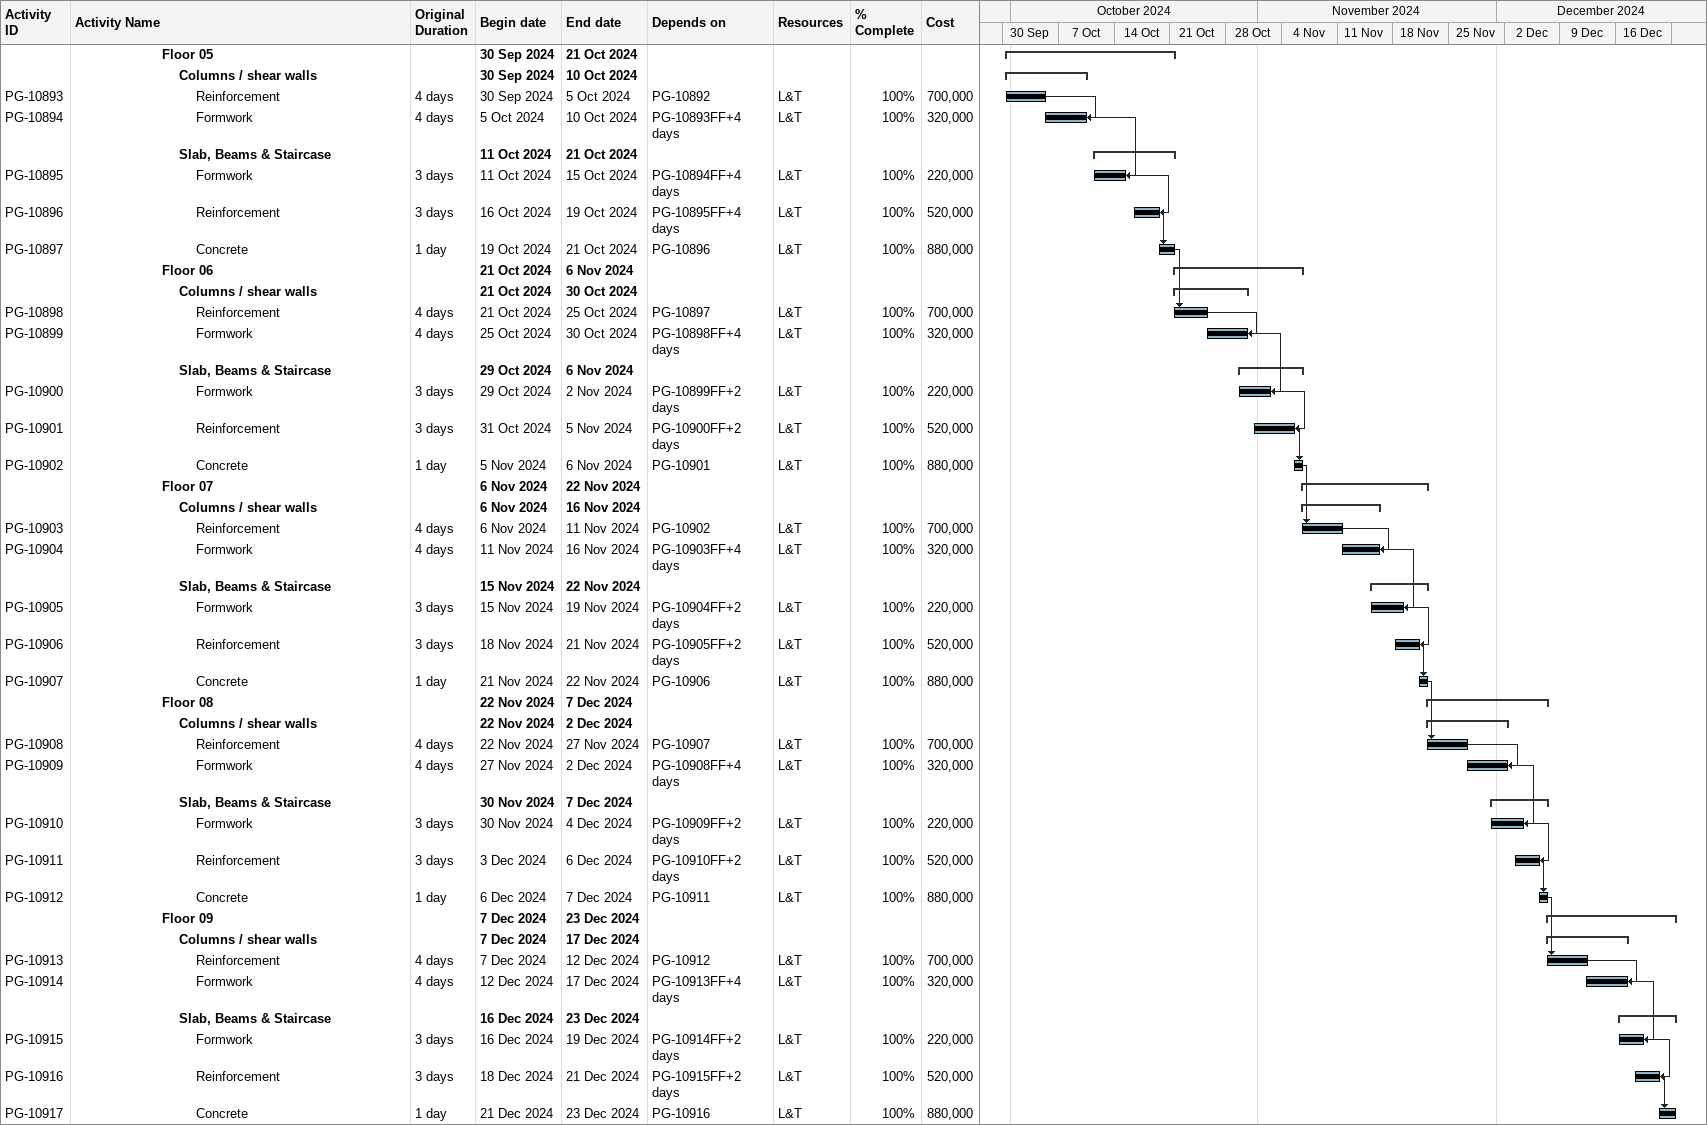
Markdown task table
| ID | Level | Task | Original duration | Start | Finish | Predecessors | Resources | % complete | Cost |
|---|---|---|---|---|---|---|---|---|---|
|  | 6 | **Floor 05** |  | 2024-09-30 | 2024-10-21 |  |  |  |  |
|  | 7 | **Columns / shear walls** |  | 2024-09-30 | 2024-10-10 |  |  |  |  |
| PG-10893 | 8 | Reinforcement | 4d | 2024-09-30 | 2024-10-05 | PG-10892 | L&T | 100 | 700000 |
| PG-10894 | 8 | Formwork | 4d | 2024-10-05 | 2024-10-10 | PG-10893FF+4d | L&T | 100 | 320000 |
|  | 7 | **Slab, Beams & Staircase** |  | 2024-10-11 | 2024-10-21 |  |  |  |  |
| PG-10895 | 8 | Formwork | 3d | 2024-10-11 | 2024-10-15 | PG-10894FF+4d | L&T | 100 | 220000 |
| PG-10896 | 8 | Reinforcement | 3d | 2024-10-16 | 2024-10-19 | PG-10895FF+4d | L&T | 100 | 520000 |
| PG-10897 | 8 | Concrete | 1d | 2024-10-19 | 2024-10-21 | PG-10896 | L&T | 100 | 880000 |
|  | 6 | **Floor 06** |  | 2024-10-21 | 2024-11-06 |  |  |  |  |
|  | 7 | **Columns / shear walls** |  | 2024-10-21 | 2024-10-30 |  |  |  |  |
| PG-10898 | 8 | Reinforcement | 4d | 2024-10-21 | 2024-10-25 | PG-10897 | L&T | 100 | 700000 |
| PG-10899 | 8 | Formwork | 4d | 2024-10-25 | 2024-10-30 | PG-10898FF+4d | L&T | 100 | 320000 |
|  | 7 | **Slab, Beams & Staircase** |  | 2024-10-29 | 2024-11-06 |  |  |  |  |
| PG-10900 | 8 | Formwork | 3d | 2024-10-29 | 2024-11-02 | PG-10899FF+2d | L&T | 100 | 220000 |
| PG-10901 | 8 | Reinforcement | 3d | 2024-10-31 | 2024-11-05 | PG-10900FF+2d | L&T | 100 | 520000 |
| PG-10902 | 8 | Concrete | 1d | 2024-11-05 | 2024-11-06 | PG-10901 | L&T | 100 | 880000 |
|  | 6 | **Floor 07** |  | 2024-11-06 | 2024-11-22 |  |  |  |  |
|  | 7 | **Columns / shear walls** |  | 2024-11-06 | 2024-11-16 |  |  |  |  |
| PG-10903 | 8 | Reinforcement | 4d | 2024-11-06 | 2024-11-11 | PG-10902 | L&T | 100 | 700000 |
| PG-10904 | 8 | Formwork | 4d | 2024-11-11 | 2024-11-16 | PG-10903FF+4d | L&T | 100 | 320000 |
|  | 7 | **Slab, Beams & Staircase** |  | 2024-11-15 | 2024-11-22 |  |  |  |  |
| PG-10905 | 8 | Formwork | 3d | 2024-11-15 | 2024-11-19 | PG-10904FF+2d | L&T | 100 | 220000 |
| PG-10906 | 8 | Reinforcement | 3d | 2024-11-18 | 2024-11-21 | PG-10905FF+2d | L&T | 100 | 520000 |
| PG-10907 | 8 | Concrete | 1d | 2024-11-21 | 2024-11-22 | PG-10906 | L&T | 100 | 880000 |
|  | 6 | **Floor 08** |  | 2024-11-22 | 2024-12-07 |  |  |  |  |
|  | 7 | **Columns / shear walls** |  | 2024-11-22 | 2024-12-02 |  |  |  |  |
| PG-10908 | 8 | Reinforcement | 4d | 2024-11-22 | 2024-11-27 | PG-10907 | L&T | 100 | 700000 |
| PG-10909 | 8 | Formwork | 4d | 2024-11-27 | 2024-12-02 | PG-10908FF+4d | L&T | 100 | 320000 |
|  | 7 | **Slab, Beams & Staircase** |  | 2024-11-30 | 2024-12-07 |  |  |  |  |
| PG-10910 | 8 | Formwork | 3d | 2024-11-30 | 2024-12-04 | PG-10909FF+2d | L&T | 100 | 220000 |
| PG-10911 | 8 | Reinforcement | 3d | 2024-12-03 | 2024-12-06 | PG-10910FF+2d | L&T | 100 | 520000 |
| PG-10912 | 8 | Concrete | 1d | 2024-12-06 | 2024-12-07 | PG-10911 | L&T | 100 | 880000 |
|  | 6 | **Floor 09** |  | 2024-12-07 | 2024-12-23 |  |  |  |  |
|  | 7 | **Columns / shear walls** |  | 2024-12-07 | 2024-12-17 |  |  |  |  |
| PG-10913 | 8 | Reinforcement | 4d | 2024-12-07 | 2024-12-12 | PG-10912 | L&T | 100 | 700000 |
| PG-10914 | 8 | Formwork | 4d | 2024-12-12 | 2024-12-17 | PG-10913FF+4d | L&T | 100 | 320000 |
|  | 7 | **Slab, Beams & Staircase** |  | 2024-12-16 | 2024-12-23 |  |  |  |  |
| PG-10915 | 8 | Formwork | 3d | 2024-12-16 | 2024-12-19 | PG-10914FF+2d | L&T | 100 | 220000 |
| PG-10916 | 8 | Reinforcement | 3d | 2024-12-18 | 2024-12-21 | PG-10915FF+2d | L&T | 100 | 520000 |
| PG-10917 | 8 | Concrete | 1d | 2024-12-21 | 2024-12-23 | PG-10916 | L&T | 100 | 880000 |
